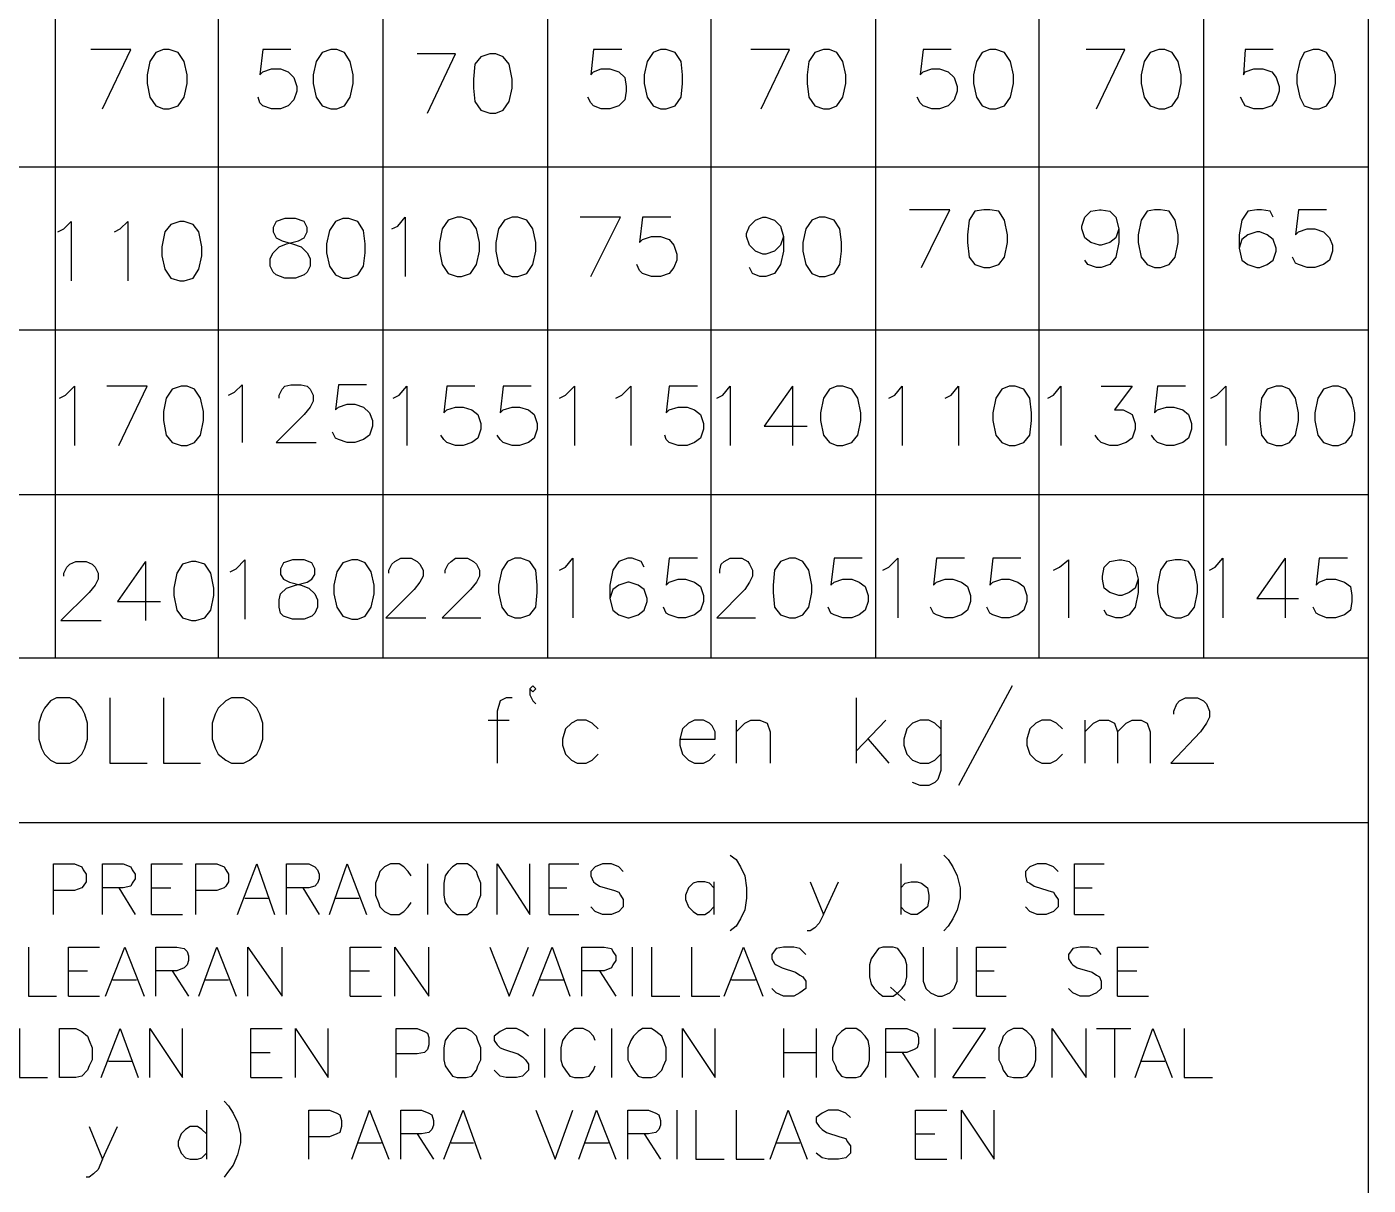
# Model space of a CAD drawing. Header units: metres. Extents: x 2.9 to 42.8, y 1.7 to 28.7.
# Drawn here: x 31.789 to 33.383, y 20.67 to 22.047 of the extents above; entities that cross this region are included whole.
import ezdxf

# ---------------------------------------------------------------- set-up
doc = ezdxf.new("R2010")
doc.units = ezdxf.units.M
doc.layers.add('NEGRO', color=7, linetype='Continuous')
doc.layers.add('ROJO', color=1, linetype='Continuous')

msp = doc.modelspace()

# ---------------------------------------------------------------- linework, layer by layer
at = {"layer": 'NEGRO', "lineweight": -3}
for points in [[(33.3834, 23.3645), (33.3834, 17.9035)], [(31.8223, 23.0523), (31.8223, 21.2972)], [(32.2121, 23.0523), (32.2121, 21.2972)], [(32.602, 23.0523), (32.602, 21.2972)], [(32.9918, 23.0523), (32.9918, 21.2972)], [(32.0163, 22.8565), (32.0163, 21.2972)], [(32.4079, 22.8565), (32.4079, 21.2972)], [(32.7978, 22.8565), (32.7978, 21.2972)], [(33.1876, 22.8565), (33.1876, 21.2972)], [(31.8788, 21.9498), (31.9123, 22.0204), (31.8647, 22.0204)], [(32.1028, 22.0204), (32.0693, 22.0204), (32.0657, 21.9904), (32.0693, 21.9939), (32.0798, 21.9975), (32.0904, 21.9975), (32.0993, 21.9939), (32.1063, 21.9869), (32.1098, 21.9763), (32.1098, 21.971), (32.1063, 21.9604), (32.0993, 21.9534), (32.0904, 21.9498), (32.0798, 21.9498), (32.0693, 21.9534), (32.0657, 21.9569), (32.064, 21.9639)], [(32.2651, 21.9445), (32.2986, 22.0151), (32.2527, 22.0151)], [(32.4961, 22.0204), (32.4626, 22.0204), (32.4591, 21.9904), (32.4626, 21.9939), (32.4714, 21.9975), (32.482, 21.9975), (32.4926, 21.9939), (32.4997, 21.9869), (32.5014, 21.9763), (32.5014, 21.971), (32.4997, 21.9604), (32.4926, 21.9534), (32.482, 21.9498), (32.4714, 21.9498), (32.4626, 21.9534), (32.4591, 21.9569), (32.4556, 21.9639)], [(32.6619, 21.9498), (32.6954, 22.0204), (32.6496, 22.0204)], [(32.8877, 22.0204), (32.8542, 22.0204), (32.8507, 21.9904), (32.8542, 21.9939), (32.8648, 21.9975), (32.8736, 21.9975), (32.8842, 21.9939), (32.8912, 21.9869), (32.8948, 21.9763), (32.8948, 21.971), (32.8912, 21.9604), (32.8842, 21.9534), (32.8736, 21.9498), (32.8648, 21.9498), (32.8542, 21.9534), (32.8507, 21.9569), (32.8471, 21.9639)], [(33.0606, 21.9498), (33.0941, 22.0204), (33.0482, 22.0204)], [(33.2705, 22.0204), (33.237, 22.0204), (33.2352, 21.9904), (33.237, 21.9939), (33.2475, 21.9975), (33.2581, 21.9975), (33.2687, 21.9939), (33.274, 21.9869), (33.2775, 21.9763), (33.2775, 21.971), (33.274, 21.9604), (33.2687, 21.9534), (33.2581, 21.9498), (33.2475, 21.9498), (33.237, 21.9534), (33.2352, 21.9569), (33.2317, 21.9639)], [(30.6511, 21.881), (33.3834, 21.881)], [(31.8258, 21.8034), (31.8329, 21.807), (31.8417, 21.8158), (31.8417, 21.7452)], [(31.8929, 21.8034), (31.8999, 21.807), (31.9087, 21.8158), (31.9087, 21.7452)], [(32.2227, 21.807), (32.2298, 21.8105), (32.2386, 21.8211), (32.2386, 21.7505)], [(32.4591, 21.7505), (32.4944, 21.8211), (32.4467, 21.8211)], [(32.5543, 21.8211), (32.5208, 21.8211), (32.5173, 21.7911), (32.5208, 21.7946), (32.5314, 21.7981), (32.542, 21.7981), (32.5526, 21.7946), (32.5579, 21.7876), (32.5614, 21.777), (32.5614, 21.7699), (32.5579, 21.7611), (32.5526, 21.754), (32.542, 21.7505), (32.5314, 21.7505), (32.5208, 21.754), (32.5173, 21.7576), (32.5138, 21.7646)], [(32.6884, 21.7981), (32.6849, 21.7876), (32.6778, 21.7805), (32.6672, 21.777), (32.6637, 21.777), (32.6549, 21.7805), (32.6478, 21.7876), (32.6443, 21.7981), (32.6443, 21.8017), (32.6478, 21.8105), (32.6549, 21.8175), (32.6637, 21.8211), (32.6672, 21.8211), (32.6778, 21.8175), (32.6849, 21.8105), (32.6884, 21.7981), (32.6884, 21.7805), (32.6849, 21.7646), (32.6778, 21.754), (32.6672, 21.7505), (32.6602, 21.7505), (32.6513, 21.754), (32.6478, 21.7611)], [(32.8524, 21.7611), (32.8859, 21.8299), (32.8383, 21.8299)], [(33.087, 21.807), (33.0835, 21.7964), (33.0764, 21.7911), (33.0659, 21.7876), (33.0641, 21.7876), (33.0535, 21.7911), (33.0465, 21.7964), (33.0429, 21.807), (33.0429, 21.8105), (33.0465, 21.8211), (33.0535, 21.8281), (33.0641, 21.8299), (33.0659, 21.8299), (33.0764, 21.8281), (33.0835, 21.8211), (33.087, 21.807), (33.087, 21.7911), (33.0835, 21.7734), (33.0764, 21.7646), (33.0659, 21.7611), (33.0606, 21.7611), (33.05, 21.7646), (33.0465, 21.7699)], [(33.2705, 21.8211), (33.2669, 21.8281), (33.2564, 21.8299), (33.2511, 21.8299), (33.2405, 21.8281), (33.2334, 21.8175), (33.2299, 21.7999), (33.2299, 21.784), (33.2334, 21.7699), (33.2405, 21.7646), (33.2511, 21.7611), (33.2546, 21.7611), (33.2634, 21.7646), (33.2705, 21.7699), (33.274, 21.7805), (33.274, 21.784), (33.2705, 21.7946), (33.2634, 21.7999), (33.2546, 21.8034), (33.2511, 21.8034), (33.2405, 21.7999), (33.2334, 21.7946), (33.2299, 21.784)], [(33.334, 21.8299), (33.3005, 21.8299), (33.2969, 21.7999), (33.3005, 21.8034), (33.311, 21.807), (33.3199, 21.807), (33.3304, 21.8034), (33.3375, 21.7964), (33.341, 21.7876), (33.341, 21.7805), (33.3375, 21.7699), (33.3304, 21.7646), (33.3199, 21.7611), (33.311, 21.7611), (33.3005, 21.7646), (33.2969, 21.7664), (33.2934, 21.7734)], [(30.6511, 21.687), (33.3834, 21.687)], [(31.8276, 21.6059), (31.8347, 21.6094), (31.8453, 21.62), (31.8453, 21.5494)], [(31.8982, 21.5494), (31.9317, 21.62), (31.8841, 21.62)], [(32.0287, 21.6094), (32.0358, 21.6129), (32.0446, 21.6218), (32.0446, 21.553)], [(32.0887, 21.6059), (32.0887, 21.6094), (32.0922, 21.6165), (32.0957, 21.62), (32.1028, 21.6218), (32.1151, 21.6218), (32.1222, 21.62), (32.1257, 21.6165), (32.1292, 21.6094), (32.1292, 21.6023), (32.1257, 21.5953), (32.1187, 21.5865), (32.0851, 21.553), (32.1328, 21.553)], [(32.1927, 21.6218), (32.1592, 21.6218), (32.1557, 21.5918), (32.1592, 21.5953), (32.1698, 21.5988), (32.1786, 21.5988), (32.1892, 21.5953), (32.1963, 21.5882), (32.1998, 21.5794), (32.1998, 21.5724), (32.1963, 21.5618), (32.1892, 21.5565), (32.1786, 21.553), (32.1698, 21.553), (32.1592, 21.5565), (32.1557, 21.5583), (32.1522, 21.5653)], [(32.2245, 21.6059), (32.2315, 21.6094), (32.2404, 21.62), (32.2404, 21.5494)], [(32.3215, 21.62), (32.288, 21.62), (32.2845, 21.5882), (32.288, 21.5918), (32.2986, 21.5953), (32.3074, 21.5953), (32.318, 21.5918), (32.325, 21.5865), (32.3286, 21.5759), (32.3286, 21.5688), (32.325, 21.5583), (32.318, 21.553), (32.3074, 21.5494), (32.2986, 21.5494), (32.288, 21.553), (32.2845, 21.5565), (32.2809, 21.5618)], [(32.3885, 21.62), (32.355, 21.62), (32.3515, 21.5882), (32.355, 21.5918), (32.3656, 21.5953), (32.3744, 21.5953), (32.385, 21.5918), (32.3921, 21.5865), (32.3956, 21.5759), (32.3956, 21.5688), (32.3921, 21.5583), (32.385, 21.553), (32.3744, 21.5494), (32.3656, 21.5494), (32.355, 21.553), (32.3515, 21.5565), (32.348, 21.5618)], [(32.422, 21.6059), (32.4291, 21.6094), (32.4397, 21.62), (32.4397, 21.5494)], [(32.4891, 21.6059), (32.4961, 21.6094), (32.5067, 21.62), (32.5067, 21.5494)], [(32.5861, 21.62), (32.5526, 21.62), (32.549, 21.5882), (32.5526, 21.5918), (32.5632, 21.5953), (32.5737, 21.5953), (32.5826, 21.5918), (32.5896, 21.5865), (32.5931, 21.5759), (32.5931, 21.5688), (32.5896, 21.5583), (32.5826, 21.553), (32.5737, 21.5494), (32.5632, 21.5494), (32.5526, 21.553), (32.549, 21.5565), (32.5473, 21.5618)], [(32.609, 21.6059), (32.6161, 21.6094), (32.6249, 21.62), (32.6249, 21.5494)], [(32.699, 21.62), (32.6655, 21.5724), (32.7166, 21.5724)], [(32.699, 21.62), (32.699, 21.5494)], [(32.8136, 21.6059), (32.8207, 21.6094), (32.8295, 21.62), (32.8295, 21.5494)], [(32.8807, 21.6059), (32.8877, 21.6094), (32.8965, 21.62), (32.8965, 21.5494)], [(33.0024, 21.6059), (33.0094, 21.6094), (33.0182, 21.62), (33.0182, 21.5494)], [(33.0659, 21.62), (33.1029, 21.62), (33.0817, 21.5918), (33.0923, 21.5918), (33.0994, 21.5882), (33.1029, 21.5865), (33.1064, 21.5759), (33.1064, 21.5688), (33.1029, 21.5583), (33.0958, 21.553), (33.0853, 21.5494), (33.0764, 21.5494), (33.0659, 21.553), (33.0623, 21.5565), (33.0588, 21.5618)], [(33.1664, 21.62), (33.1329, 21.62), (33.1294, 21.5882), (33.1329, 21.5918), (33.1435, 21.5953), (33.1523, 21.5953), (33.1629, 21.5918), (33.1699, 21.5865), (33.1735, 21.5759), (33.1735, 21.5688), (33.1699, 21.5583), (33.1629, 21.553), (33.1523, 21.5494), (33.1435, 21.5494), (33.1329, 21.553), (33.1294, 21.5565), (33.1258, 21.5618)], [(33.1964, 21.6059), (33.2034, 21.6094), (33.214, 21.62), (33.214, 21.5494)], [(30.6511, 21.4912), (33.3834, 21.4912)], [(31.8329, 21.3942), (31.8329, 21.3977), (31.8364, 21.4048), (31.84, 21.4083), (31.847, 21.4118), (31.8594, 21.4118), (31.8664, 21.4083), (31.8699, 21.4048), (31.8735, 21.3977), (31.8735, 21.3907), (31.8699, 21.3836), (31.8629, 21.3748), (31.8294, 21.3413), (31.877, 21.3413)], [(31.9299, 21.4118), (31.8964, 21.3642), (31.9476, 21.3642)], [(31.9299, 21.4118), (31.9299, 21.3413)], [(32.0305, 21.3995), (32.0375, 21.403), (32.0481, 21.4136), (32.0481, 21.3431)], [(32.2192, 21.3977), (32.2192, 21.4013), (32.2227, 21.4083), (32.2262, 21.4118), (32.2333, 21.4154), (32.2457, 21.4154), (32.2527, 21.4118), (32.2562, 21.4083), (32.2598, 21.4013), (32.2598, 21.3942), (32.2562, 21.3872), (32.2492, 21.3783), (32.2157, 21.3448), (32.2633, 21.3448)], [(32.2862, 21.3977), (32.2862, 21.4013), (32.2897, 21.4083), (32.2933, 21.4118), (32.2986, 21.4154), (32.3127, 21.4154), (32.3197, 21.4118), (32.3233, 21.4083), (32.3268, 21.4013), (32.3268, 21.3942), (32.3233, 21.3872), (32.3162, 21.3783), (32.2827, 21.3448), (32.3286, 21.3448)], [(32.422, 21.4013), (32.4291, 21.4048), (32.4379, 21.4154), (32.4379, 21.3448)], [(32.5226, 21.4048), (32.5191, 21.4118), (32.5085, 21.4154), (32.5032, 21.4154), (32.4926, 21.4118), (32.4855, 21.4013), (32.482, 21.3836), (32.482, 21.3678), (32.4855, 21.3536), (32.4926, 21.3483), (32.5032, 21.3448), (32.5049, 21.3448), (32.5155, 21.3483), (32.5226, 21.3536), (32.5261, 21.3642), (32.5261, 21.3678), (32.5226, 21.3783), (32.5155, 21.3836), (32.5049, 21.3872), (32.5032, 21.3872), (32.4926, 21.3836), (32.4855, 21.3783), (32.482, 21.3678)], [(32.5861, 21.4154), (32.5526, 21.4154), (32.549, 21.3836), (32.5526, 21.3872), (32.5632, 21.3907), (32.572, 21.3907), (32.5826, 21.3872), (32.5896, 21.3819), (32.5931, 21.3713), (32.5931, 21.3642), (32.5896, 21.3536), (32.5826, 21.3483), (32.572, 21.3448), (32.5632, 21.3448), (32.5526, 21.3483), (32.549, 21.3501), (32.5455, 21.3572)], [(32.6125, 21.3977), (32.6125, 21.4013), (32.6143, 21.4083), (32.6178, 21.4118), (32.6249, 21.4154), (32.639, 21.4154), (32.6461, 21.4118), (32.6478, 21.4083), (32.6513, 21.4013), (32.6513, 21.3942), (32.6478, 21.3872), (32.6425, 21.3783), (32.609, 21.3448), (32.6549, 21.3448)], [(32.7819, 21.4154), (32.7484, 21.4154), (32.7448, 21.3836), (32.7484, 21.3872), (32.7589, 21.3907), (32.7695, 21.3907), (32.7783, 21.3872), (32.7854, 21.3819), (32.7889, 21.3713), (32.7889, 21.3642), (32.7854, 21.3536), (32.7783, 21.3483), (32.7695, 21.3448), (32.7589, 21.3448), (32.7484, 21.3483), (32.7448, 21.3501), (32.7413, 21.3572)], [(32.8066, 21.4013), (32.8136, 21.4048), (32.8242, 21.4154), (32.8242, 21.3448)], [(32.9036, 21.4154), (32.8701, 21.4154), (32.8665, 21.3836), (32.8701, 21.3872), (32.8807, 21.3907), (32.8895, 21.3907), (32.9001, 21.3872), (32.9071, 21.3819), (32.9106, 21.3713), (32.9106, 21.3642), (32.9071, 21.3536), (32.9001, 21.3483), (32.8895, 21.3448), (32.8807, 21.3448), (32.8701, 21.3483), (32.8665, 21.3501), (32.863, 21.3572)], [(32.9706, 21.4154), (32.9371, 21.4154), (32.9336, 21.3836), (32.9371, 21.3872), (32.9477, 21.3907), (32.9565, 21.3907), (32.9671, 21.3872), (32.9741, 21.3819), (32.9777, 21.3713), (32.9777, 21.3642), (32.9741, 21.3536), (32.9671, 21.3483), (32.9565, 21.3448), (32.9477, 21.3448), (32.9371, 21.3483), (32.9336, 21.3501), (32.93, 21.3572)], [(33.0094, 21.4013), (33.0165, 21.4048), (33.0271, 21.4136), (33.0271, 21.3448)], [(33.11, 21.3907), (33.1064, 21.3801), (33.0994, 21.3748), (33.0906, 21.3713), (33.087, 21.3713), (33.0764, 21.3748), (33.0694, 21.3801), (33.0676, 21.3907), (33.0676, 21.3942), (33.0694, 21.4048), (33.0764, 21.4118), (33.087, 21.4136), (33.0906, 21.4136), (33.0994, 21.4118), (33.1064, 21.4048), (33.11, 21.3907), (33.11, 21.3748), (33.1064, 21.3572), (33.0994, 21.3483), (33.0906, 21.3448), (33.0835, 21.3448), (33.0729, 21.3483), (33.0694, 21.3536)], [(33.1946, 21.4013), (33.2017, 21.4048), (33.2105, 21.4154), (33.2105, 21.3448)], [(33.2846, 21.4154), (33.2511, 21.3678), (33.3005, 21.3678)], [(33.2846, 21.4154), (33.2846, 21.3448)], [(33.3587, 21.4154), (33.3252, 21.4154), (33.3216, 21.3836), (33.3252, 21.3872), (33.334, 21.3907), (33.3446, 21.3907), (33.3551, 21.3872), (33.3622, 21.3819), (33.364, 21.3713), (33.364, 21.3642), (33.3622, 21.3536), (33.3551, 21.3483), (33.3446, 21.3448), (33.334, 21.3448), (33.3252, 21.3483), (33.3216, 21.3501), (33.3181, 21.3572)], [(26.3208, 21.2972), (33.3834, 21.2972)], [(26.3208, 21.1014), (33.3834, 21.1014)]]:
    msp.add_lwpolyline(points, dxfattribs=at)
for points in [[(31.9511, 22.0204), (31.9423, 22.0169), (31.9352, 22.0063), (31.9317, 21.9904), (31.9317, 21.9798), (31.9352, 21.9639), (31.9423, 21.9534), (31.9511, 21.9498), (31.9581, 21.9498), (31.9687, 21.9534), (31.9758, 21.9639), (31.9793, 21.9798), (31.9793, 21.9904), (31.9758, 22.0063), (31.9687, 22.0169), (31.9581, 22.0204)], [(32.1504, 22.0204), (32.1398, 22.0169), (32.1328, 22.0063), (32.1292, 21.9904), (32.1292, 21.9798), (32.1328, 21.9639), (32.1398, 21.9534), (32.1504, 21.9498), (32.1575, 21.9498), (32.1663, 21.9534), (32.1733, 21.9639), (32.1769, 21.9798), (32.1769, 21.9904), (32.1733, 22.0063), (32.1663, 22.0169), (32.1575, 22.0204)], [(32.3391, 22.0151), (32.3286, 22.0116), (32.3215, 22.0028), (32.3197, 21.9851), (32.3197, 21.9745), (32.3215, 21.9587), (32.3286, 21.9481), (32.3391, 21.9445), (32.3462, 21.9445), (32.355, 21.9481), (32.3621, 21.9587), (32.3656, 21.9745), (32.3656, 21.9851), (32.3621, 22.0028), (32.355, 22.0116), (32.3462, 22.0151)], [(32.542, 22.0204), (32.5332, 22.0169), (32.5261, 22.0063), (32.5226, 21.9904), (32.5226, 21.9798), (32.5261, 21.9639), (32.5332, 21.9534), (32.542, 21.9498), (32.549, 21.9498), (32.5596, 21.9534), (32.5667, 21.9639), (32.5684, 21.9798), (32.5684, 21.9904), (32.5667, 22.0063), (32.5596, 22.0169), (32.549, 22.0204)], [(32.736, 22.0204), (32.7254, 22.0169), (32.7184, 22.0063), (32.7166, 21.9904), (32.7166, 21.9798), (32.7184, 21.9639), (32.7254, 21.9534), (32.736, 21.9498), (32.7431, 21.9498), (32.7519, 21.9534), (32.7589, 21.9639), (32.7625, 21.9798), (32.7625, 21.9904), (32.7589, 22.0063), (32.7519, 22.0169), (32.7431, 22.0204)], [(32.9336, 22.0204), (32.9247, 22.0169), (32.9177, 22.0063), (32.9142, 21.9904), (32.9142, 21.9798), (32.9177, 21.9639), (32.9247, 21.9534), (32.9336, 21.9498), (32.9406, 21.9498), (32.9512, 21.9534), (32.9583, 21.9639), (32.9618, 21.9798), (32.9618, 21.9904), (32.9583, 22.0063), (32.9512, 22.0169), (32.9406, 22.0204)], [(33.1347, 22.0204), (33.1241, 22.0169), (33.117, 22.0063), (33.1135, 21.9904), (33.1135, 21.9798), (33.117, 21.9639), (33.1241, 21.9534), (33.1347, 21.9498), (33.1417, 21.9498), (33.1505, 21.9534), (33.1576, 21.9639), (33.1611, 21.9798), (33.1611, 21.9904), (33.1576, 22.0063), (33.1505, 22.0169), (33.1417, 22.0204)], [(33.3181, 22.0204), (33.3075, 22.0169), (33.3022, 22.0063), (33.2987, 21.9904), (33.2987, 21.9798), (33.3022, 21.9639), (33.3075, 21.9534), (33.3181, 21.9498), (33.3252, 21.9498), (33.334, 21.9534), (33.341, 21.9639), (33.3446, 21.9798), (33.3446, 21.9904), (33.341, 22.0063), (33.334, 22.0169), (33.3252, 22.0204)], [(31.9705, 21.8158), (31.9599, 21.8122), (31.9528, 21.8034), (31.9493, 21.7858), (31.9493, 21.7752), (31.9528, 21.7593), (31.9599, 21.7487), (31.9705, 21.7452), (31.9758, 21.7452), (31.9864, 21.7487), (31.9934, 21.7593), (31.9969, 21.7752), (31.9969, 21.7858), (31.9934, 21.8034), (31.9864, 21.8122), (31.9758, 21.8158)], [(32.0957, 21.8193), (32.0851, 21.8158), (32.0816, 21.8087), (32.0816, 21.8034), (32.0851, 21.7964), (32.0922, 21.7928), (32.1045, 21.7893), (32.1151, 21.7858), (32.1222, 21.7787), (32.1257, 21.7717), (32.1257, 21.7629), (32.1222, 21.7558), (32.1187, 21.7523), (32.1081, 21.7487), (32.0957, 21.7487), (32.0851, 21.7523), (32.0816, 21.7558), (32.0781, 21.7629), (32.0781, 21.7717), (32.0816, 21.7787), (32.0887, 21.7858), (32.0975, 21.7893), (32.1116, 21.7928), (32.1187, 21.7964), (32.1222, 21.8034), (32.1222, 21.8087), (32.1187, 21.8158), (32.1081, 21.8193)], [(32.1645, 21.8193), (32.1557, 21.8158), (32.1486, 21.8052), (32.1451, 21.7893), (32.1451, 21.7787), (32.1486, 21.7629), (32.1557, 21.7523), (32.1645, 21.7487), (32.1716, 21.7487), (32.1822, 21.7523), (32.1892, 21.7629), (32.191, 21.7787), (32.191, 21.7893), (32.1892, 21.8052), (32.1822, 21.8158), (32.1716, 21.8193)], [(32.3003, 21.8211), (32.2897, 21.8175), (32.2827, 21.807), (32.2792, 21.7911), (32.2792, 21.7805), (32.2827, 21.7646), (32.2897, 21.754), (32.3003, 21.7505), (32.3056, 21.7505), (32.3162, 21.754), (32.3233, 21.7646), (32.3268, 21.7805), (32.3268, 21.7911), (32.3233, 21.807), (32.3162, 21.8175), (32.3056, 21.8211)], [(32.3656, 21.8211), (32.3568, 21.8175), (32.3497, 21.807), (32.3462, 21.7911), (32.3462, 21.7805), (32.3497, 21.7646), (32.3568, 21.754), (32.3656, 21.7505), (32.3727, 21.7505), (32.3832, 21.754), (32.3903, 21.7646), (32.3938, 21.7805), (32.3938, 21.7911), (32.3903, 21.807), (32.3832, 21.8175), (32.3727, 21.8211)], [(32.7307, 21.8211), (32.7219, 21.8175), (32.7148, 21.807), (32.7113, 21.7911), (32.7113, 21.7805), (32.7148, 21.7646), (32.7219, 21.754), (32.7307, 21.7505), (32.7378, 21.7505), (32.7484, 21.754), (32.7554, 21.7646), (32.7572, 21.7805), (32.7572, 21.7911), (32.7554, 21.807), (32.7484, 21.8175), (32.7378, 21.8211)], [(32.9265, 21.8299), (32.9159, 21.8281), (32.9089, 21.8175), (32.9071, 21.7999), (32.9071, 21.7911), (32.9089, 21.7734), (32.9159, 21.7646), (32.9265, 21.7611), (32.9336, 21.7611), (32.9442, 21.7646), (32.9512, 21.7734), (32.9547, 21.7911), (32.9547, 21.7999), (32.9512, 21.8175), (32.9442, 21.8281), (32.9336, 21.8299)], [(33.1294, 21.8299), (33.1205, 21.8281), (33.1135, 21.8175), (33.11, 21.7999), (33.11, 21.7911), (33.1135, 21.7734), (33.1205, 21.7646), (33.1294, 21.7611), (33.1364, 21.7611), (33.147, 21.7646), (33.1541, 21.7734), (33.1576, 21.7911), (33.1576, 21.7999), (33.1541, 21.8175), (33.147, 21.8281), (33.1364, 21.8299)], [(31.9722, 21.62), (31.9617, 21.6165), (31.9546, 21.6059), (31.9511, 21.59), (31.9511, 21.5794), (31.9546, 21.5618), (31.9617, 21.553), (31.9722, 21.5494), (31.9793, 21.5494), (31.9881, 21.553), (31.9952, 21.5618), (31.9987, 21.5794), (31.9987, 21.59), (31.9952, 21.6059), (31.9881, 21.6165), (31.9793, 21.62)], [(32.7519, 21.62), (32.7431, 21.6165), (32.736, 21.6059), (32.7325, 21.5882), (32.7325, 21.5794), (32.736, 21.5618), (32.7431, 21.553), (32.7519, 21.5494), (32.7589, 21.5494), (32.7695, 21.553), (32.7766, 21.5618), (32.7801, 21.5794), (32.7801, 21.5882), (32.7766, 21.6059), (32.7695, 21.6165), (32.7589, 21.62)], [(32.9565, 21.62), (32.9477, 21.6165), (32.9406, 21.6059), (32.9371, 21.5882), (32.9371, 21.5794), (32.9406, 21.5618), (32.9477, 21.553), (32.9565, 21.5494), (32.9636, 21.5494), (32.9741, 21.553), (32.9812, 21.5618), (32.983, 21.5794), (32.983, 21.5882), (32.9812, 21.6059), (32.9741, 21.6165), (32.9636, 21.62)], [(33.274, 21.62), (33.2634, 21.6165), (33.2564, 21.6059), (33.2546, 21.5882), (33.2546, 21.5794), (33.2564, 21.5618), (33.2634, 21.553), (33.274, 21.5494), (33.2811, 21.5494), (33.2899, 21.553), (33.2969, 21.5618), (33.3005, 21.5794), (33.3005, 21.5882), (33.2969, 21.6059), (33.2899, 21.6165), (33.2811, 21.62)], [(33.341, 21.62), (33.3304, 21.6165), (33.3234, 21.6059), (33.3199, 21.5882), (33.3199, 21.5794), (33.3234, 21.5618), (33.3304, 21.553), (33.341, 21.5494), (33.3481, 21.5494), (33.3569, 21.553), (33.364, 21.5618), (33.3675, 21.5794), (33.3675, 21.5882), (33.364, 21.6059), (33.3569, 21.6165), (33.3481, 21.62)], [(31.9846, 21.4118), (31.974, 21.4083), (31.967, 21.3977), (31.9634, 21.3801), (31.9634, 21.3713), (31.967, 21.3536), (31.974, 21.3448), (31.9846, 21.3413), (31.9899, 21.3413), (32.0005, 21.3448), (32.0075, 21.3536), (32.0111, 21.3713), (32.0111, 21.3801), (32.0075, 21.3977), (32.0005, 21.4083), (31.9899, 21.4118)], [(32.1045, 21.4136), (32.094, 21.4101), (32.0904, 21.403), (32.0904, 21.396), (32.094, 21.3907), (32.101, 21.3872), (32.1151, 21.3836), (32.1239, 21.3801), (32.131, 21.373), (32.1345, 21.366), (32.1345, 21.3572), (32.131, 21.3501), (32.1275, 21.3466), (32.1187, 21.3431), (32.1045, 21.3431), (32.094, 21.3466), (32.0904, 21.3501), (32.0887, 21.3572), (32.0887, 21.366), (32.0904, 21.373), (32.0975, 21.3801), (32.1081, 21.3836), (32.1222, 21.3872), (32.1275, 21.3907), (32.131, 21.396), (32.131, 21.403), (32.1275, 21.4101), (32.1187, 21.4136)], [(32.1751, 21.4136), (32.1645, 21.4101), (32.1575, 21.3995), (32.1539, 21.3836), (32.1539, 21.373), (32.1575, 21.3572), (32.1645, 21.3466), (32.1751, 21.3431), (32.1822, 21.3431), (32.191, 21.3466), (32.198, 21.3572), (32.2016, 21.373), (32.2016, 21.3836), (32.198, 21.3995), (32.191, 21.4101), (32.1822, 21.4136)], [(32.3691, 21.4154), (32.3603, 21.4118), (32.3533, 21.4013), (32.3497, 21.3836), (32.3497, 21.3748), (32.3533, 21.3572), (32.3603, 21.3483), (32.3691, 21.3448), (32.3762, 21.3448), (32.3868, 21.3483), (32.3938, 21.3572), (32.3956, 21.3748), (32.3956, 21.3836), (32.3938, 21.4013), (32.3868, 21.4118), (32.3762, 21.4154)], [(32.6954, 21.4154), (32.6849, 21.4118), (32.6778, 21.4013), (32.676, 21.3836), (32.676, 21.3748), (32.6778, 21.3572), (32.6849, 21.3483), (32.6954, 21.3448), (32.7025, 21.3448), (32.7113, 21.3483), (32.7184, 21.3572), (32.7219, 21.3748), (32.7219, 21.3836), (32.7184, 21.4013), (32.7113, 21.4118), (32.7025, 21.4154)], [(33.1541, 21.4136), (33.1435, 21.4118), (33.1364, 21.4013), (33.1329, 21.3836), (33.1329, 21.3748), (33.1364, 21.3572), (33.1435, 21.3483), (33.1541, 21.3448), (33.1611, 21.3448), (33.1699, 21.3483), (33.177, 21.3572), (33.1805, 21.3748), (33.1805, 21.3836), (33.177, 21.4013), (33.1699, 21.4118), (33.1611, 21.4136)]]:
    msp.add_lwpolyline(points, close=True, dxfattribs=at)
at = {"layer": 'ROJO', "lineweight": -3}
for points in [[(32.3868, 21.2602), (32.3903, 21.2637), (32.3938, 21.2602), (32.3903, 21.2566)], [(31.8241, 21.2496), (31.817, 21.246), (31.81, 21.2372), (31.8064, 21.2302), (31.8029, 21.2196), (31.8029, 21.2002), (31.8064, 21.1896), (31.81, 21.1825), (31.817, 21.1755), (31.8241, 21.172), (31.84, 21.172), (31.847, 21.1755), (31.8541, 21.1825), (31.8576, 21.1896), (31.8611, 21.2002), (31.8611, 21.2196), (31.8576, 21.2302), (31.8541, 21.2372), (31.847, 21.246), (31.84, 21.2496)], [(32.0322, 21.2496), (32.0252, 21.246), (32.0163, 21.2372), (32.0128, 21.2302), (32.0093, 21.2196), (32.0093, 21.2002), (32.0128, 21.1896), (32.0163, 21.1825), (32.0252, 21.1755), (32.0322, 21.172), (32.0463, 21.172), (32.0534, 21.1755), (32.0622, 21.1825), (32.0657, 21.1896), (32.0693, 21.2002), (32.0693, 21.2196), (32.0657, 21.2302), (32.0622, 21.2372), (32.0534, 21.246), (32.0463, 21.2496)], [(32.3003, 21.052), (32.295, 21.0485), (32.2897, 21.0432), (32.2862, 21.0379), (32.2845, 21.0291), (32.2845, 21.015), (32.2862, 21.0062), (32.2897, 21.0009), (32.295, 20.9956), (32.3003, 20.992), (32.3127, 20.992), (32.318, 20.9956), (32.3233, 21.0009), (32.325, 21.0062), (32.3286, 21.015), (32.3286, 21.0291), (32.325, 21.0379), (32.3233, 21.0432), (32.318, 21.0485), (32.3127, 21.052)], [(32.8066, 20.9532), (32.8013, 20.9515), (32.796, 20.9444), (32.7925, 20.9391), (32.7907, 20.9321), (32.7907, 20.918), (32.7925, 20.9091), (32.796, 20.9038), (32.8013, 20.8986), (32.8066, 20.895), (32.8189, 20.895), (32.8242, 20.8986), (32.8295, 20.9038), (32.833, 20.9091), (32.8348, 20.918), (32.8348, 20.9321), (32.833, 20.9391), (32.8295, 20.9444), (32.8242, 20.9515), (32.8189, 20.9532)], [(31.8276, 20.798), (31.8276, 20.8562), (31.847, 20.8562), (31.8541, 20.8527), (31.8611, 20.8474), (31.8629, 20.8421), (31.8664, 20.8333), (31.8664, 20.8192), (31.8629, 20.8121), (31.8611, 20.8068), (31.8541, 20.7998), (31.847, 20.798)], [(32.3003, 20.8562), (32.295, 20.8527), (32.2897, 20.8474), (32.2862, 20.8421), (32.2845, 20.8333), (32.2845, 20.8192), (32.2862, 20.8121), (32.2897, 20.8068), (32.295, 20.7998), (32.3003, 20.798), (32.3109, 20.798), (32.318, 20.7998), (32.3233, 20.8068), (32.325, 20.8121), (32.3286, 20.8192), (32.3286, 20.8333), (32.325, 20.8421), (32.3233, 20.8474), (32.318, 20.8527), (32.3109, 20.8562)], [(32.5208, 20.8562), (32.5155, 20.8527), (32.5102, 20.8474), (32.5067, 20.8421), (32.5032, 20.8333), (32.5032, 20.8192), (32.5067, 20.8121), (32.5102, 20.8068), (32.5155, 20.7998), (32.5208, 20.798), (32.5314, 20.798), (32.5367, 20.7998), (32.5437, 20.8068), (32.5455, 20.8121), (32.549, 20.8192), (32.549, 20.8333), (32.5455, 20.8421), (32.5437, 20.8474), (32.5367, 20.8527), (32.5314, 20.8562)], [(32.7625, 20.8562), (32.7572, 20.8527), (32.7519, 20.8474), (32.7501, 20.8421), (32.7466, 20.8333), (32.7466, 20.8192), (32.7501, 20.8121), (32.7519, 20.8068), (32.7572, 20.7998), (32.7625, 20.798), (32.7748, 20.798), (32.7801, 20.7998), (32.7854, 20.8068), (32.7889, 20.8121), (32.7907, 20.8192), (32.7907, 20.8333), (32.7889, 20.8421), (32.7854, 20.8474), (32.7801, 20.8527), (32.7748, 20.8562)], [(32.9618, 20.8562), (32.9547, 20.8527), (32.9494, 20.8474), (32.9477, 20.8421), (32.9442, 20.8333), (32.9442, 20.8192), (32.9477, 20.8121), (32.9494, 20.8068), (32.9547, 20.7998), (32.9618, 20.798), (32.9724, 20.798), (32.9777, 20.7998), (32.983, 20.8068), (32.9865, 20.8121), (32.9883, 20.8192), (32.9883, 20.8333), (32.9865, 20.8421), (32.983, 20.8474), (32.9777, 20.8527), (32.9724, 20.8562)]]:
    msp.add_lwpolyline(points, close=True, dxfattribs=at)
for points in [[(32.3868, 21.2602), (32.3868, 21.2531), (32.3903, 21.246), (32.3938, 21.2425)], [(32.96, 21.2637), (32.8965, 21.1455)], [(31.8876, 21.2496), (31.8876, 21.172), (31.9317, 21.172)], [(31.9511, 21.2496), (31.9511, 21.172), (31.9952, 21.172)], [(32.3656, 21.2496), (32.3585, 21.2496), (32.3515, 21.246), (32.348, 21.2337), (32.348, 21.172)], [(32.7748, 21.2496), (32.7748, 21.172)], [(33.1523, 21.2302), (33.1523, 21.2337), (33.1558, 21.2425), (33.1593, 21.246), (33.1664, 21.2496), (33.1805, 21.2496), (33.1876, 21.246), (33.1911, 21.2425), (33.1946, 21.2337), (33.1946, 21.2266), (33.1911, 21.2196), (33.184, 21.209), (33.1488, 21.172), (33.1999, 21.172)], [(32.3374, 21.2231), (32.3621, 21.2231)], [(32.4679, 21.2125), (32.4608, 21.2196), (32.4538, 21.2231), (32.4432, 21.2231), (32.4362, 21.2196), (32.4291, 21.2125), (32.4256, 21.2002), (32.4256, 21.1931), (32.4291, 21.1825), (32.4362, 21.1755), (32.4432, 21.172), (32.4538, 21.172), (32.4608, 21.1755), (32.4679, 21.1825)], [(32.5649, 21.2002), (32.6072, 21.2002), (32.6072, 21.209), (32.6037, 21.2161), (32.6002, 21.2196), (32.5931, 21.2231), (32.5826, 21.2231), (32.5755, 21.2196), (32.5684, 21.2125), (32.5649, 21.2002), (32.5649, 21.1931), (32.5684, 21.1825), (32.5755, 21.1755), (32.5826, 21.172), (32.5931, 21.172), (32.6002, 21.1755), (32.6072, 21.1825)], [(32.6319, 21.2231), (32.6319, 21.172)], [(32.6319, 21.209), (32.6425, 21.2196), (32.6496, 21.2231), (32.6602, 21.2231), (32.669, 21.2196), (32.6725, 21.209), (32.6725, 21.172)], [(32.8101, 21.2231), (32.7748, 21.1861)], [(32.8754, 21.2125), (32.8683, 21.2196), (32.8612, 21.2231), (32.8507, 21.2231), (32.8418, 21.2196), (32.8348, 21.2125), (32.8313, 21.2002), (32.8313, 21.1931), (32.8348, 21.1825), (32.8418, 21.1755), (32.8507, 21.172), (32.8612, 21.172), (32.8683, 21.1755), (32.8754, 21.1825)], [(32.8754, 21.2231), (32.8754, 21.1631), (32.8718, 21.1526), (32.8683, 21.149), (32.8612, 21.1455), (32.8507, 21.1455), (32.8418, 21.149)], [(33.02, 21.2125), (33.0129, 21.2196), (33.0059, 21.2231), (32.9953, 21.2231), (32.9883, 21.2196), (32.9812, 21.2125), (32.9777, 21.2002), (32.9777, 21.1931), (32.9812, 21.1825), (32.9883, 21.1755), (32.9953, 21.172), (33.0059, 21.172), (33.0129, 21.1755), (33.02, 21.1825)], [(33.0465, 21.2231), (33.0465, 21.172)], [(33.0465, 21.209), (33.057, 21.2196), (33.0641, 21.2231), (33.0747, 21.2231), (33.0817, 21.2196), (33.0853, 21.209), (33.0853, 21.172)], [(33.0853, 21.209), (33.0958, 21.2196), (33.1029, 21.2231), (33.1135, 21.2231), (33.1205, 21.2196), (33.1241, 21.209), (33.1241, 21.172)], [(32.7889, 21.2002), (32.8136, 21.172)], [(31.8206, 20.992), (31.8206, 21.052), (31.8453, 21.052), (31.8541, 21.0485), (31.8558, 21.045), (31.8594, 21.0397), (31.8594, 21.0308), (31.8558, 21.0256), (31.8541, 21.0238), (31.8453, 21.0203), (31.8206, 21.0203)], [(31.8788, 20.992), (31.8788, 21.052), (31.9035, 21.052), (31.9123, 21.0485), (31.914, 21.045), (31.9176, 21.0397), (31.9176, 21.0344), (31.914, 21.0291), (31.9123, 21.0256), (31.9035, 21.0238), (31.8788, 21.0238)], [(31.937, 20.992), (31.937, 21.052), (31.974, 21.052)], [(31.9899, 20.992), (31.9899, 21.052), (32.0146, 21.052), (32.0234, 21.0485), (32.0252, 21.045), (32.0287, 21.0397), (32.0287, 21.0308), (32.0252, 21.0256), (32.0234, 21.0238), (32.0146, 21.0203), (31.9899, 21.0203)], [(32.0393, 20.992), (32.0622, 21.052), (32.0834, 20.992)], [(32.0975, 20.992), (32.0975, 21.052), (32.1239, 21.052), (32.131, 21.0485), (32.1345, 21.045), (32.1363, 21.0397), (32.1363, 21.0344), (32.1345, 21.0291), (32.131, 21.0256), (32.1239, 21.0238), (32.0975, 21.0238)], [(32.1486, 20.992), (32.1698, 21.052), (32.1927, 20.992)], [(32.2457, 21.0379), (32.2421, 21.0432), (32.2368, 21.0485), (32.2315, 21.052), (32.221, 21.052), (32.2139, 21.0485), (32.2086, 21.0432), (32.2068, 21.0379), (32.2033, 21.0291), (32.2033, 21.015), (32.2068, 21.0062), (32.2086, 21.0009), (32.2139, 20.9956), (32.221, 20.992), (32.2315, 20.992), (32.2368, 20.9956), (32.2421, 21.0009), (32.2457, 21.0062)], [(32.2651, 21.052), (32.2651, 20.992)], [(32.348, 20.992), (32.348, 21.052), (32.3868, 20.992), (32.3868, 21.052)], [(32.4097, 20.992), (32.4097, 21.052), (32.445, 21.052)], [(32.4979, 21.0432), (32.4926, 21.0485), (32.4838, 21.052), (32.4732, 21.052), (32.4644, 21.0485), (32.4591, 21.0432), (32.4591, 21.0379), (32.4626, 21.0308), (32.4644, 21.0291), (32.4697, 21.0256), (32.4873, 21.0203), (32.4926, 21.0185), (32.4944, 21.015), (32.4979, 21.0097), (32.4979, 21.0009), (32.4926, 20.9956), (32.4838, 20.992), (32.4732, 20.992), (32.4644, 20.9956), (32.4591, 21.0009)], [(32.6249, 21.0626), (32.6319, 21.0573), (32.6372, 21.0485), (32.6425, 21.0379), (32.6443, 21.0238), (32.6443, 21.0114), (32.6425, 20.9973), (32.6372, 20.9868), (32.6319, 20.9779), (32.6249, 20.9726)], [(32.8277, 21.052), (32.8277, 20.992)], [(32.8789, 21.0626), (32.8842, 21.0573), (32.8895, 21.0485), (32.8948, 21.0379), (32.8983, 21.0238), (32.8983, 21.0114), (32.8948, 20.9973), (32.8895, 20.9868), (32.8842, 20.9779), (32.8789, 20.9726)], [(33.0147, 21.0432), (33.0094, 21.0485), (33.0006, 21.052), (32.99, 21.052), (32.9812, 21.0485), (32.9759, 21.0432), (32.9759, 21.0379), (32.9777, 21.0308), (32.9812, 21.0291), (32.9865, 21.0256), (33.0024, 21.0203), (33.0094, 21.0185), (33.0112, 21.015), (33.0147, 21.0097), (33.0147, 21.0009), (33.0094, 20.9956), (33.0006, 20.992), (32.99, 20.992), (32.9812, 20.9956), (32.9759, 21.0009)], [(33.0341, 20.992), (33.0341, 21.052), (33.0694, 21.052)], [(31.8982, 21.0238), (31.9176, 20.992)], [(31.937, 21.0238), (31.9599, 21.0238)], [(32.1169, 21.0238), (32.1363, 20.992)], [(32.4097, 21.0238), (32.4309, 21.0238)], [(32.6055, 21.0238), (32.6002, 21.0291), (32.5949, 21.0308), (32.5861, 21.0308), (32.5808, 21.0291), (32.5755, 21.0238), (32.572, 21.015), (32.572, 21.0097), (32.5755, 21.0009), (32.5808, 20.9956), (32.5861, 20.992), (32.5949, 20.992), (32.6002, 20.9956), (32.6055, 21.0009)], [(32.6055, 21.0308), (32.6055, 20.992)], [(32.7201, 21.0308), (32.736, 20.992), (32.7537, 21.0308)], [(32.8277, 21.0238), (32.833, 21.0291), (32.8401, 21.0308), (32.8471, 21.0308), (32.8524, 21.0291), (32.8595, 21.0238), (32.8612, 21.015), (32.8612, 21.0097), (32.8595, 21.0009), (32.8524, 20.9956), (32.8471, 20.992), (32.8401, 20.992), (32.833, 20.9956), (32.8277, 21.0009)], [(33.0341, 21.0238), (33.0553, 21.0238)], [(32.0481, 21.0114), (32.0763, 21.0114)], [(32.1557, 21.0114), (32.1839, 21.0114)], [(31.937, 20.992), (31.974, 20.992)], [(32.4097, 20.992), (32.445, 20.992)], [(32.736, 20.992), (32.7307, 20.9815), (32.7254, 20.9762), (32.7201, 20.9726), (32.7166, 20.9726)], [(33.0341, 20.992), (33.0694, 20.992)], [(31.7906, 20.9532), (31.7906, 20.895), (31.8241, 20.895)], [(31.8382, 20.895), (31.8382, 20.9532), (31.8752, 20.9532)], [(31.8823, 20.895), (31.9052, 20.9532), (31.9282, 20.895)], [(31.9423, 20.895), (31.9423, 20.9532), (31.967, 20.9532), (31.9758, 20.9515), (31.9793, 20.9479), (31.9811, 20.9427), (31.9811, 20.9374), (31.9793, 20.9321), (31.9758, 20.9285), (31.967, 20.925), (31.9423, 20.925)], [(31.9934, 20.895), (32.0146, 20.9532), (32.0375, 20.895)], [(32.0516, 20.895), (32.0516, 20.9532), (32.0922, 20.895), (32.0922, 20.9532)], [(32.1733, 20.895), (32.1733, 20.9532), (32.2104, 20.9532)], [(32.2262, 20.895), (32.2262, 20.9532), (32.2668, 20.895), (32.2668, 20.9532)], [(32.3391, 20.9532), (32.3621, 20.895), (32.385, 20.9532)], [(32.3903, 20.895), (32.4132, 20.9532), (32.4344, 20.895)], [(32.4485, 20.895), (32.4485, 20.9532), (32.475, 20.9532), (32.4838, 20.9515), (32.4855, 20.9479), (32.4891, 20.9427), (32.4891, 20.9374), (32.4855, 20.9321), (32.4838, 20.9285), (32.475, 20.925), (32.4485, 20.925)], [(32.5085, 20.9532), (32.5085, 20.895)], [(32.5314, 20.9532), (32.5314, 20.895), (32.5649, 20.895)], [(32.579, 20.9532), (32.579, 20.895), (32.6125, 20.895)], [(32.6178, 20.895), (32.6408, 20.9532), (32.6637, 20.895)], [(32.7148, 20.9444), (32.7078, 20.9515), (32.7007, 20.9532), (32.6884, 20.9532), (32.6796, 20.9515), (32.6743, 20.9444), (32.6743, 20.9391), (32.6778, 20.9338), (32.6796, 20.9321), (32.6866, 20.9285), (32.7025, 20.9233), (32.7078, 20.9197), (32.7113, 20.918), (32.7148, 20.9127), (32.7148, 20.9038), (32.7078, 20.8986), (32.7007, 20.895), (32.6884, 20.895), (32.6796, 20.8986), (32.6743, 20.9038)], [(32.8542, 20.9532), (32.8542, 20.9127), (32.8577, 20.9038), (32.863, 20.8986), (32.8718, 20.895), (32.8771, 20.895), (32.8859, 20.8986), (32.8912, 20.9038), (32.8948, 20.9127), (32.8948, 20.9532)], [(32.9177, 20.895), (32.9177, 20.9532), (32.953, 20.9532)], [(33.0659, 20.9444), (33.0606, 20.9515), (33.0518, 20.9532), (33.0412, 20.9532), (33.0323, 20.9515), (33.0271, 20.9444), (33.0271, 20.9391), (33.0306, 20.9338), (33.0323, 20.9321), (33.0376, 20.9285), (33.0553, 20.9233), (33.0606, 20.9197), (33.0641, 20.918), (33.0659, 20.9127), (33.0659, 20.9038), (33.0606, 20.8986), (33.0518, 20.895), (33.0412, 20.895), (33.0323, 20.8986), (33.0271, 20.9038)], [(33.0853, 20.895), (33.0853, 20.9532), (33.1223, 20.9532)], [(31.8382, 20.925), (31.8611, 20.925)], [(31.9617, 20.925), (31.9811, 20.895)], [(32.1733, 20.925), (32.1963, 20.925)], [(32.4697, 20.925), (32.4891, 20.895)], [(32.9177, 20.925), (32.9389, 20.925)], [(33.0853, 20.925), (33.1082, 20.925)], [(31.8911, 20.9144), (31.9193, 20.9144)], [(32.0005, 20.9144), (32.0287, 20.9144)], [(32.3991, 20.9144), (32.4273, 20.9144)], [(32.6267, 20.9144), (32.6549, 20.9144)], [(32.8154, 20.9056), (32.833, 20.8897)], [(31.8382, 20.895), (31.8752, 20.895)], [(32.1733, 20.895), (32.2104, 20.895)], [(32.9177, 20.895), (32.953, 20.895)], [(33.0853, 20.895), (33.1223, 20.895)], [(31.78, 20.8562), (31.78, 20.798), (31.8135, 20.798)], [(31.877, 20.798), (31.8999, 20.8562), (31.9211, 20.798)], [(31.9352, 20.798), (31.9352, 20.8562), (31.974, 20.798), (31.974, 20.8562)], [(32.0552, 20.798), (32.0552, 20.8562), (32.0922, 20.8562)], [(32.1081, 20.798), (32.1081, 20.8562), (32.1469, 20.798), (32.1469, 20.8562)], [(32.228, 20.798), (32.228, 20.8562), (32.2527, 20.8562), (32.2615, 20.8527), (32.2651, 20.8509), (32.2668, 20.8456), (32.2668, 20.8368), (32.2651, 20.8315), (32.2615, 20.828), (32.2527, 20.8262), (32.228, 20.8262)], [(32.385, 20.8474), (32.3779, 20.8527), (32.3709, 20.8562), (32.3585, 20.8562), (32.3515, 20.8527), (32.3444, 20.8474), (32.3444, 20.8421), (32.348, 20.8368), (32.3515, 20.8333), (32.3568, 20.8315), (32.3727, 20.8262), (32.3779, 20.8227), (32.3815, 20.8192), (32.385, 20.8139), (32.385, 20.8068), (32.3779, 20.7998), (32.3709, 20.798), (32.3585, 20.798), (32.3515, 20.7998), (32.3444, 20.8068)], [(32.4044, 20.8562), (32.4044, 20.798)], [(32.4644, 20.8421), (32.4626, 20.8474), (32.4573, 20.8527), (32.4503, 20.8562), (32.4397, 20.8562), (32.4344, 20.8527), (32.4291, 20.8474), (32.4256, 20.8421), (32.4238, 20.8333), (32.4238, 20.8192), (32.4256, 20.8121), (32.4291, 20.8068), (32.4344, 20.7998), (32.4397, 20.798), (32.4503, 20.798), (32.4573, 20.7998), (32.4626, 20.8068), (32.4644, 20.8121)], [(32.4838, 20.8562), (32.4838, 20.798)], [(32.5684, 20.798), (32.5684, 20.8562), (32.6072, 20.798), (32.6072, 20.8562)], [(32.6884, 20.8562), (32.6884, 20.798)], [(32.7272, 20.8562), (32.7272, 20.798)], [(32.8101, 20.798), (32.8101, 20.8562), (32.8348, 20.8562), (32.8436, 20.8527), (32.8471, 20.8509), (32.8489, 20.8456), (32.8489, 20.8386), (32.8471, 20.8333), (32.8436, 20.8315), (32.8348, 20.828), (32.8101, 20.828)], [(32.8683, 20.8562), (32.8683, 20.798)], [(32.8895, 20.798), (32.9283, 20.8562), (32.8895, 20.8562)], [(33.0077, 20.798), (33.0077, 20.8562), (33.0482, 20.798), (33.0482, 20.8562)], [(33.0606, 20.8562), (33.1011, 20.8562)], [(33.0817, 20.8562), (33.0817, 20.798)], [(33.1064, 20.798), (33.1276, 20.8562), (33.1505, 20.798)], [(33.1646, 20.8562), (33.1646, 20.798), (33.1982, 20.798)], [(32.0552, 20.828), (32.0781, 20.828)], [(32.6884, 20.828), (32.7272, 20.828)], [(32.8295, 20.828), (32.8489, 20.798)], [(31.8858, 20.8174), (31.914, 20.8174)], [(33.1135, 20.8174), (33.1417, 20.8174)], [(32.0552, 20.798), (32.0922, 20.798)], [(32.8895, 20.798), (32.9283, 20.798)], [(32.0234, 20.7698), (32.0287, 20.7645), (32.034, 20.7557), (32.0393, 20.7451), (32.0428, 20.731), (32.0428, 20.7204), (32.0393, 20.7063), (32.034, 20.6939), (32.0287, 20.6869), (32.0234, 20.6798)], [(32.0022, 20.7592), (32.0022, 20.701)], [(32.1239, 20.701), (32.1239, 20.7592), (32.1486, 20.7592), (32.1575, 20.7557), (32.161, 20.7539), (32.1628, 20.7469), (32.1628, 20.7398), (32.161, 20.7328), (32.1575, 20.731), (32.1486, 20.7275), (32.1239, 20.7275)], [(32.1751, 20.701), (32.1963, 20.7592), (32.2192, 20.701)], [(32.2333, 20.701), (32.2333, 20.7592), (32.258, 20.7592), (32.2668, 20.7557), (32.2703, 20.7539), (32.2721, 20.7469), (32.2721, 20.7416), (32.2703, 20.7363), (32.2668, 20.7328), (32.258, 20.731), (32.2333, 20.731)], [(32.2845, 20.701), (32.3074, 20.7592), (32.3286, 20.701)], [(32.3938, 20.7592), (32.4168, 20.701), (32.4379, 20.7592)], [(32.445, 20.701), (32.4661, 20.7592), (32.4891, 20.701)], [(32.5032, 20.701), (32.5032, 20.7592), (32.5279, 20.7592), (32.5367, 20.7557), (32.5402, 20.7539), (32.542, 20.7469), (32.542, 20.7416), (32.5402, 20.7363), (32.5367, 20.7328), (32.5279, 20.731), (32.5032, 20.731)], [(32.5614, 20.7592), (32.5614, 20.701)], [(32.5843, 20.7592), (32.5843, 20.701), (32.6178, 20.701)], [(32.6319, 20.7592), (32.6319, 20.701), (32.6655, 20.701)], [(32.6725, 20.701), (32.6937, 20.7592), (32.7166, 20.701)], [(32.7678, 20.7504), (32.7625, 20.7557), (32.7537, 20.7592), (32.7413, 20.7592), (32.7343, 20.7557), (32.7272, 20.7504), (32.7272, 20.7451), (32.7307, 20.7398), (32.7343, 20.7363), (32.7395, 20.7328), (32.7554, 20.7275), (32.7625, 20.7257), (32.7642, 20.7222), (32.7678, 20.7169), (32.7678, 20.7081), (32.7625, 20.7028), (32.7537, 20.701), (32.7413, 20.701), (32.7343, 20.7028), (32.7272, 20.7081)], [(32.8454, 20.701), (32.8454, 20.7592), (32.8824, 20.7592)], [(32.9001, 20.701), (32.9001, 20.7592), (32.9389, 20.701), (32.9389, 20.7592)], [(31.8629, 20.7398), (31.8788, 20.701), (31.8964, 20.7398)], [(32.0022, 20.731), (31.9969, 20.7363), (31.9917, 20.7398), (31.9828, 20.7398), (31.9775, 20.7363), (31.9722, 20.731), (31.9687, 20.7222), (31.9687, 20.7169), (31.9722, 20.7081), (31.9775, 20.7028), (31.9828, 20.701), (31.9917, 20.701), (31.9969, 20.7028), (32.0022, 20.7081)], [(32.2527, 20.731), (32.2721, 20.701)], [(32.5226, 20.731), (32.542, 20.701)], [(32.8454, 20.731), (32.8683, 20.731)], [(32.1822, 20.7204), (32.2104, 20.7204)], [(32.2933, 20.7204), (32.3197, 20.7204)], [(32.452, 20.7204), (32.4803, 20.7204)], [(32.6796, 20.7204), (32.7078, 20.7204)], [(31.8788, 20.701), (31.8735, 20.6887), (31.8682, 20.6834), (31.8629, 20.6798), (31.8594, 20.6798)], [(32.8454, 20.701), (32.8824, 20.701)]]:
    msp.add_lwpolyline(points, dxfattribs=at)

doc.saveas('drawing.dxf')
